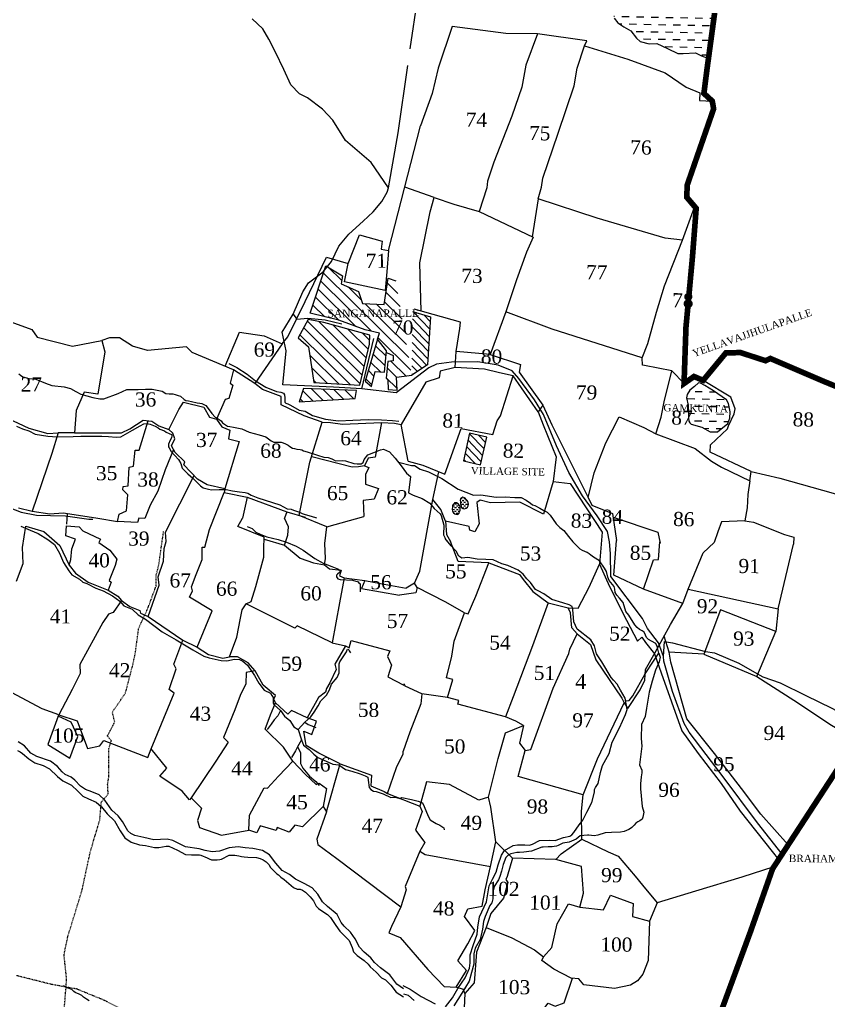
# Model space of a CAD drawing. Header units: millimetres. Extents: x 2008 to 2604, y -712 to -290.
# Drawn here: x 2319.3 to 2462.2, y -615.9 to -442.5 of the extents above; entities that cross this region are included whole.
import ezdxf

# ---------------------------------------------------------------- set-up
doc = ezdxf.new("R2010")
doc.units = ezdxf.units.MM
doc.header["$MEASUREMENT"] = 0
doc.linetypes.add('ACAD_ISO02W100', pattern=[15, 12, -3])
doc.linetypes.add('ACAD_ISO07W100', pattern=[3, 0, -3])
for name, color, linetype in [('CARTTRACK', 6, 'ACAD_ISO02W100'), ('FOOTPATH', 6, 'ACAD_ISO07W100'), ('NALA', 4, 'Continuous'), ('SURVEY_BND', 7, 'Continuous'), ('SURVEY_NO', 7, 'Continuous'), ('TEXT', 7, 'Continuous'), ('VILL_BOUNDARY', 7, 'Continuous'), ('VILLAGE_AREA', 30, 'Continuous'), ('WATER_BODY', 4, 'Continuous')]:
    doc.layers.add(name, color=color, linetype=linetype)
doc.styles.get("Standard").update_dxf_attribs({"font": 'TIMES.TTF'})
pattern_1 = [(135.29293, (2018.0825, -589.1428), (-0.9400203, -0.9496818), [])]
pattern_2 = [(358.85504, (2170.8732, -554.713), (1.320767, 1.2690075), [1.295146, -1.295146])]
pattern_3 = [(133.85504, (2170.8732, -554.713), (-0.7004424, -0.672993), [])]

msp = doc.modelspace()

# ---------------------------------------------------------------- hatches: boundary and pattern name
at = {"layer": 'VILLAGE_AREA'}
h = msp.add_hatch(dxfattribs=at)
h.set_pattern_fill('ANSI31', color=256, scale=10.689909, angle=90.2929, style=0)
h.set_pattern_definition(pattern_1)
h.paths.add_polyline_path([(2385.76, -488.67), (2384.43, -488.21), (2383.71, -492.85), (2379.88, -492.71), (2379.18, -490.59), (2376.12, -489.19), (2376.34, -487.81), (2373.66, -486.16), (2373.16, -486.77), (2370.63, -494.4), (2375.66, -495.66), (2380.34, -497.33), (2382.89, -497.95), (2382.54, -499), (2384.12, -501.03), (2384.09, -501.33), (2385.32, -501.9), (2385.32, -502.84), (2384.35, -502.94), (2384.05, -505.92), (2384.34, -506.2), (2384.41, -507.89), (2385.98, -508.01), (2385.87, -505.72), (2388.57, -505.39)])
h.paths.add_polyline_path([(2384.12, -501.03), (2382.54, -499), (2380.35, -506.44), (2381.45, -507.34), (2382.1, -504.7), (2383.76, -504.85)], flags=17)
h.paths.add_polyline_path([(2378.82, -508.08), (2369.47, -507.72), (2368.67, -510.1), (2378.58, -509.49)])
h.paths.add_polyline_path([(2373.36, -495.5), (2389.83, -495.42), (2389.82, -493.37), (2373.35, -493.45)], flags=9)
h.paths.add_polyline_path([(2384.78, -498.57), (2387.44, -498.56), (2387.43, -496.52), (2384.77, -496.53)], flags=24)
h = msp.add_hatch(dxfattribs=at)
h.set_pattern_fill('ANSI31', color=256, scale=7.770875, angle=88.855, style=0)
h.set_pattern_definition(pattern_3)
h.paths.add_polyline_path([(2391.91, -495.06), (2388.71, -494.12), (2388.57, -505.39), (2391.34, -503.56)])
h = msp.add_hatch(dxfattribs=at)
h.set_pattern_fill('ANSI31', color=256, scale=10.689909, angle=90.2929, style=0)
h.set_pattern_definition(pattern_1)
h.paths.add_polyline_path([(2371.25, -506.67), (2379.38, -507.13), (2381.1, -499.88), (2381.18, -498.31), (2375.4, -496.71), (2373.01, -496.03), (2370.28, -495.54), (2368.51, -498.78), (2370.34, -500.34)])
h = msp.add_hatch(dxfattribs=at)
h.set_pattern_fill('ANSI31', color=256, scale=7.770875, angle=88.855, style=0)
h.set_pattern_definition(pattern_3)
h.paths.add_polyline_path([(2401.84, -516.3), (2398.79, -515.62), (2397.75, -520.52), (2400.75, -521.2)])
at = {"layer": 'WATER_BODY'}
h = msp.add_hatch(dxfattribs=at)
h.set_pattern_fill('DASH', color=256, scale=10.361166, angle=-1.145, style=0)
h.set_pattern_definition(pattern_2)
h.paths.add_polyline_path([(2428.58, -431.84), (2427.95, -432.54), (2427.05, -432.6), (2426.35, -432.61), (2426, -432.53), (2425.55, -432.34), (2425.22, -432.26), (2425, -432.26), (2424.72, -432.28), (2424.31, -432.47), (2424.03, -432.64), (2423.73, -432.93), (2423.52, -433.26), (2423.41, -433.6), (2423.38, -433.9), (2423.38, -434.18), (2423.44, -434.51), (2424.13, -435.48), (2424.51, -436.46), (2424.55, -437.01), (2424.41, -437.51), (2423.99, -438.51), (2423.87, -439.66), (2424.14, -441.39), (2424.37, -442.2), (2425.01, -443.04), (2426.05, -443.74), (2427.29, -444.49), (2428.34, -445.74), (2428.99, -446.33), (2430.53, -446.74), (2431.92, -446.72), (2433.78, -447.58), (2435.65, -448.47), (2436.58, -448.49), (2438.76, -448.38), (2439.81, -448.86), (2441.03, -449.34), (2443.35, -432.28), (2444.38, -424.22), (2442.54, -424.42), (2440.5, -424.98), (2439.01, -425.03), (2436.79, -425.79), (2434.72, -426.35), (2432.85, -426.63), (2432.02, -426.97), (2430.99, -428.13), (2429.84, -429.23), (2429.11, -430.45)])
h.paths.add_polyline_path([(2405.16, -438.11), (2441.88, -438.84), (2441.92, -436.86), (2405.2, -436.12)], flags=9)
h = msp.add_hatch(dxfattribs=at)
h.set_pattern_fill('DASH', color=256, scale=10.361166, angle=-1.145, style=0)
h.set_pattern_definition(pattern_2)
h.paths.add_polyline_path([(2440.41, -507.21), (2439.62, -506.79), (2439.27, -506.69), (2438.58, -507.36), (2437.72, -508.04), (2437.28, -508.81), (2437.16, -509.37), (2437.46, -510.64), (2437.5, -512.09), (2437.51, -512.96), (2437.59, -513.48), (2437.75, -513.81), (2438, -514.03), (2439.84, -514.55), (2441.35, -515.38), (2441.89, -515.39), (2442.22, -515.4), (2442.64, -515.36), (2444.48, -513.9), (2444.8, -512.97), (2444.87, -511.87), (2444.55, -510.36), (2444.21, -509.72), (2441.94, -508.13)])
h.paths.add_polyline_path([(2432.73, -512.09), (2444.55, -512.33), (2444.59, -510.34), (2432.77, -510.1)], flags=9)
h = msp.add_hatch(dxfattribs=at)
h.set_pattern_fill('DASH', color=256, scale=2.590292, angle=-1.145, style=0)
h.set_pattern_definition([(358.85504, (2170.8732, -554.71297), (0.3301917, 0.3172519), [0.32378645, -0.32378645])])
h.paths.add_polyline_path([(2397.14, -529.25), (2397.15, -528.95), (2397.12, -528.64), (2397.01, -528.39), (2396.76, -528.12), (2396.52, -527.94), (2396.33, -527.92), (2396.14, -527.93), (2396.06, -528.04), (2395.9, -528.23), (2395.8, -528.42), (2395.76, -528.71), (2395.75, -529.07), (2395.8, -529.42), (2395.95, -529.71), (2396.17, -529.9), (2396.4, -529.96), (2396.59, -530.01), (2396.8, -529.93), (2396.98, -529.78), (2397.04, -529.54)])
h.paths.add_polyline_path([(2397.2, -528.14), (2397.4, -528.76), (2397.67, -528.94), (2397.93, -528.98), (2398.18, -528.91), (2398.45, -528.72), (2398.57, -528.5), (2398.6, -528.17), (2398.57, -527.87), (2398.42, -527.59), (2398.21, -527.36), (2398.01, -527.11), (2397.93, -527.03), (2397.63, -526.95), (2397.44, -527.04), (2397.2, -527.23), (2397.16, -527.47), (2397.17, -527.78)])

# ---------------------------------------------------------------- linework, layer by layer
at = {"layer": 'CARTTRACK'}
for points in [[(2385.85, -508.47), (2379.77, -507.77), (2374.73, -507.49), (2365.77, -507.07), (2366.36, -501.03), (2365.69, -497.76), (2367.6, -494.56), (2369.33, -490.6), (2370.34, -489.01), (2372.91, -487.07), (2374.4, -485.28), (2375.68, -482.52), (2377.47, -480.42), (2379.99, -478.12), (2381.76, -476.46), (2383.31, -474.64), (2384.23, -473.01), (2384.44, -472.25), (2386.15, -462.49), (2391.41, -426.64)], [(2384.44, -472.25), (2381.38, -467.77), (2376.86, -463.83), (2374.64, -460.27), (2372.81, -458.32), (2370.17, -456.34), (2368.75, -455.59), (2367.23, -454.03), (2365.97, -451.28), (2364.52, -448.25), (2363.33, -445.93), (2362.24, -444.09), (2360.38, -442.35)], [(2367.6, -494.56), (2368.24, -495.45), (2370.18, -495.27), (2373.3, -495.59), (2376.22, -496.29)], [(2379.77, -507.77), (2381.88, -498.88)], [(2423.53, -534.82), (2423.19, -532.99), (2421.37, -530.25), (2418.76, -526.72), (2416.36, -522.57), (2414.18, -517.88), (2411.89, -512.3), (2410.27, -509.73), (2407.49, -505.97), (2406.34, -504.61), (2403.87, -503.57), (2400.26, -503.03), (2395.63, -503.08), (2392.98, -503.42), (2391.6, -504.05), (2385.85, -508.47)], [(2454.05, -590.09), (2449.7, -584.52), (2443.63, -576.38), (2437.61, -568.49), (2436.72, -566.94), (2434.69, -561.28), (2433.12, -555.95), (2433.06, -555.09), (2432.22, -552.71), (2430.27, -550.14), (2429.38, -548.41), (2423.76, -540.99), (2423.73, -536.9), (2423.53, -534.82)], [(2433.06, -555.09), (2433.26, -552.46), (2434.7, -552.69), (2440.51, -554.25), (2442.13, -554.45), (2446.43, -556.29), (2449.17, -557.91), (2450.64, -558.72), (2453.69, -559.75), (2458.23, -561.99), (2462.85, -564.26), (2468.13, -567.13), (2468.89, -567.59)]]:
    msp.add_lwpolyline(points, dxfattribs=at)
at = {"layer": 'FOOTPATH', "ltscale": 0.01}
for points in [[(2327.14, -617.58), (2327.57, -612.23), (2327.1, -607.86), (2327.8, -604.57), (2330.31, -596.38), (2331.74, -589.7), (2333.42, -584.05), (2333.7, -580.85), (2334.91, -579.46), (2334.81, -577.7), (2335.05, -576.21), (2335, -574.64), (2335.05, -571.36), (2335.47, -570.02), (2334.77, -569.18), (2336.07, -566.72), (2335.65, -564.96), (2337.97, -561.57), (2339.28, -556.54), (2339.69, -554.68), (2340.3, -550.13), (2341.88, -546.7), (2343.37, -542.68), (2343.37, -540.87), (2343.83, -539.06), (2344.71, -533.03)], [(2338.6, -618.14), (2334.09, -615.87), (2329.32, -613.92), (2324.94, -613.13), (2318.7, -611.56)]]:
    msp.add_lwpolyline(points, dxfattribs=at)
at = {"layer": 'NALA'}
for points in [[(2356.23, -503.28), (2357.67, -503.99), (2359.5, -505.17), (2360.98, -506.39), (2362.81, -507.51), (2364.69, -508.25), (2365.41, -508.37), (2365.89, -508.53), (2366.11, -508.84), (2366.14, -509.4), (2366.15, -510.15), (2366.3, -510.34), (2366.65, -510.43), (2367.12, -510.68), (2368.66, -511.55), (2369.73, -511.7), (2371.02, -512.48), (2373.35, -513.16), (2375.64, -513.46), (2378.15, -513.32), (2380.86, -513.19), (2383.22, -513.24), (2385.16, -513.39), (2386.32, -513.48)], [(2319.12, -505.14), (2319.4, -505.39), (2319.8, -505.63), (2320.08, -505.72), (2320.89, -505.93), (2322.12, -506.07), (2323.82, -506.8), (2324.97, -507.2), (2327.13, -507.43), (2328.24, -507.71), (2329.17, -508.23), (2330.07, -508.72), (2332.18, -509.32), (2333.44, -509.53), (2334.12, -509.53), (2336.68, -508.62), (2338.19, -507.87), (2339.18, -507.9), (2340.2, -507.89), (2341.53, -507.85), (2342.71, -507.85), (2344.46, -508.21), (2345.11, -508.58), (2345.67, -508.64), (2346.35, -508.67), (2346.78, -508.79), (2347.31, -508.97), (2347.71, -509.09), (2348.33, -509.67), (2348.64, -509.86), (2349.1, -509.92), (2349.63, -510.01), (2350.62, -510.25), (2351.11, -510.31), (2351.48, -510.37), (2351.7, -510.49), (2352.2, -510.74), (2352.42, -511.04), (2353.22, -512.15), (2353.81, -512.77), (2354.19, -512.98), (2354.9, -513.44), (2355.15, -513.78), (2356.02, -514.36), (2356.39, -514.42), (2357.07, -514.57), (2358.55, -514.87), (2359.85, -515.42), (2361.62, -515.91), (2362.79, -516.26), (2363.72, -516.99), (2364.21, -517.21), (2365.05, -517.23), (2365.48, -517.23), (2365.85, -517.35), (2366.25, -517.51), (2366.72, -517.75), (2367.03, -517.96), (2367.49, -518.27), (2367.87, -518.36), (2368.27, -518.45), (2368.86, -518.48), (2369.16, -518.54), (2369.44, -518.72), (2370.09, -518.94), (2371.92, -519.51), (2373.03, -519.85), (2373.81, -519.94), (2374.43, -520.15), (2374.7, -520.27), (2375.11, -520.52), (2376.34, -520.48), (2376.87, -520.54), (2378.36, -520.99), (2378.94, -521.02), (2379.28, -521.02), (2379.62, -521.02), (2379.99, -520.8), (2380.14, -520.28), (2380.79, -519.44), (2381.87, -519.03), (2383.07, -518.56), (2383.6, -518.44), (2384.62, -518.92), (2385.66, -520.04), (2386.72, -521.39), (2387.65, -522.71), (2388.34, -523.26), (2388, -526.15)], [(2318.73, -514.4), (2319.74, -514.88), (2320.86, -515.18), (2322.03, -515.79), (2324.27, -516.14), (2325.87, -516.26), (2328.73, -516.2), (2330.09, -516.16), (2331.31, -516.15), (2333.81, -516.17), (2334.95, -516.22), (2336.31, -516.32), (2337.13, -516.26), (2339.19, -515.06), (2340.55, -514.32), (2341.23, -513.96), (2341.77, -513.93), (2342.31, -514.04), (2343.19, -514.38), (2343.73, -514.68), (2344.03, -514.92), (2344.85, -515.22), (2345.18, -515.43), (2345.67, -515.65), (2346.08, -515.87), (2346.14, -516.11), (2346.11, -516.44), (2345.89, -516.87), (2345.57, -517.58), (2345.6, -518.04), (2345.71, -518.21), (2346.04, -518.88), (2347.32, -520.27), (2347.75, -521.01), (2347.99, -521.82), (2349, -522.8), (2349.89, -523.56), (2351.26, -524.91), (2351.72, -525.27), (2352.17, -525.41), (2352.67, -525.52), (2353.2, -525.66), (2354.54, -525.56), (2354.9, -525.58), (2355.78, -525.6), (2356.88, -525.79), (2358.15, -525.97), (2359.13, -526.11), (2359.59, -526.25), (2360.21, -526.56), (2361.34, -527.06), (2362.65, -527.48), (2365.23, -528.31), (2366.53, -529), (2367.29, -529.04), (2367.7, -529.21), (2368.22, -529.44), (2368.73, -529.58), (2369.23, -529.84), (2369.73, -530.01), (2370.79, -530.29), (2371.72, -530.6)], [(2386.23, -520.77), (2388.55, -521.32), (2389.07, -521.33), (2390.07, -521.99), (2391.52, -522.45), (2393.91, -523.63), (2396.8, -525.52), (2399.47, -526.56), (2400.81, -526.53), (2403.52, -526.95), (2405.07, -526.9), (2406.8, -526.98), (2407.95, -527.01), (2408.83, -527.46), (2409.58, -527.99), (2409.91, -528.28), (2410.36, -528.4), (2411.24, -528.89), (2411.95, -529.27), (2412.54, -529.61), (2413.07, -530.14), (2414.09, -531.64), (2414.76, -532.32), (2415.49, -532.85), (2416.27, -533.91), (2417.05, -534.81)], [(2388, -526.15), (2388.85, -526.58), (2390.41, -527.2), (2391.79, -528), (2392.57, -528.97), (2393.59, -529.88), (2393.76, -530.21), (2394.23, -531.87), (2394.17, -533.62), (2394.71, -534.64)], [(2316.62, -528.47), (2319.53, -529.57), (2322.25, -530.12), (2324.72, -530.19), (2327.35, -530.24), (2329.41, -530.51), (2331.51, -530.81), (2332.2, -530.84)], [(2319.44, -532.08), (2321.13, -532.78), (2322.56, -533.35), (2324.23, -534.4), (2325.39, -535.31), (2326.33, -536.87), (2327.03, -538.52), (2327.98, -539.94), (2328.51, -540.67), (2329.83, -541.42), (2330.43, -541.96), (2331.13, -542.23), (2332.75, -543.05), (2334.04, -543.53), (2335.68, -544.36), (2336.95, -545.36), (2337.7, -546.17), (2339.16, -546.73), (2340.21, -547.73), (2341.5, -548.51), (2344.48, -550.73), (2346.93, -552.16), (2349.86, -553.93), (2351.83, -555.03), (2352.77, -555.38), (2354.9, -555.82), (2355.89, -555.89), (2357.26, -555.59), (2358.1, -555.65), (2358.72, -555.94), (2359.55, -556.67), (2360.79, -558.45), (2361.55, -559.85), (2362.49, -561.08), (2363.59, -561.62), (2363.86, -562), (2364.05, -562.35), (2364.05, -562.91), (2364.08, -563.37), (2364.27, -563.67), (2365.37, -564.69), (2366.07, -565.69), (2367.04, -566.41), (2367.75, -567.56), (2368.48, -568.04), (2369.1, -569.84), (2369.42, -570.81), (2370.44, -571.59), (2371.25, -572.37), (2371.98, -572.97), (2373.46, -573.64), (2374.6, -574.17), (2375.68, -574.25), (2376.84, -575.08), (2377.97, -575.41), (2379.45, -575.86), (2380.37, -576.21), (2380.8, -576.48), (2380.88, -576.97), (2381.07, -578.29), (2381.36, -578.66), (2381.82, -578.91), (2382.28, -579.01), (2383.55, -579.42), (2384.87, -580.06), (2385.35, -579.98), (2385.86, -580.04), (2386.45, -580.22), (2386.83, -580.05)], [(2359.5, -532.14), (2360.39, -532.48), (2361.03, -533.13), (2361.77, -533.46), (2362.93, -533.98), (2364.95, -534.43), (2366.41, -534.87), (2368.13, -535.63), (2369.37, -536.29), (2371.44, -537.8), (2372.92, -538.63), (2374.45, -539.18), (2375.64, -539.66), (2375.9, -539.88), (2375.88, -540.2), (2375.44, -540.53), (2375.29, -540.75), (2375.26, -541.01), (2375.53, -541.38), (2375.94, -541.52), (2378.11, -541.62), (2379.11, -541.93), (2379.24, -542.08), (2379.44, -542.24), (2379.46, -542.54), (2379.46, -542.89), (2379.48, -543.66)], [(2426.66, -564.47), (2426.3, -562.46), (2425.51, -561.1), (2424.91, -560.04), (2424.24, -559.32), (2423.86, -558.82), (2422.17, -556.05), (2421.27, -554.65), (2420.87, -553.24), (2420.23, -552.2), (2417.84, -550.26), (2417.52, -549.61), (2417.23, -548.99), (2417.07, -546.79), (2416.93, -546.29), (2416.43, -545.99), (2415.28, -545.6), (2413.35, -545.05), (2411.91, -544.01), (2410.94, -543.53), (2410.45, -543.26), (2409.6, -542.04), (2408.93, -541.39), (2408.26, -540.53), (2407.39, -539.87), (2405.57, -539.03), (2404.52, -538.74), (2402.97, -538.05), (2401.67, -537.95), (2400.14, -537.88), (2398.5, -537.59), (2397.41, -537.7), (2396.91, -537.37), (2396.44, -536.49), (2395.57, -535.56), (2394.46, -534.23)], [(2426.38, -562.93), (2427.02, -562.88), (2427.65, -562.07), (2429.83, -558.21), (2431.31, -555.92), (2432.29, -554.51), (2431.97, -553.35), (2431.73, -552.82), (2430.97, -552.4), (2430.44, -552.11), (2430.06, -551.77), (2429.9, -551.36), (2429.66, -550.83), (2429.3, -550.56), (2428.87, -550.34), (2428.42, -550), (2428.04, -549.52), (2426.95, -547.83), (2426.45, -547.18), (2425.96, -545.57), (2425.32, -544.78), (2424.82, -544.29), (2424.56, -543.78), (2424.47, -543.21), (2424.35, -542.75), (2424.07, -542.36), (2423.76, -542.05), (2423.47, -541.66), (2423.22, -541.11), (2422.99, -540.07), (2422.63, -539.52), (2421.8, -538.2), (2420.7, -537.57), (2420.23, -537.2), (2419.92, -536.98), (2419.61, -536.74), (2419.15, -536.54), (2418.74, -536.35), (2418.36, -536.13), (2417.05, -534.81)], [(2368.48, -568.04), (2369.67, -566.74), (2370.75, -565.78), (2371.31, -564.99), (2372.01, -563.84), (2372.48, -562.97), (2373.5, -561.96), (2374.05, -561.04), (2374.37, -560.01), (2375.4, -558.84), (2375.72, -557.98), (2375.76, -556.99), (2375.76, -556.44), (2375.86, -556.04), (2377.03, -554.3), (2377.15, -553.92), (2377.24, -553.82), (2377.41, -553.9), (2377.54, -554.11), (2377.73, -554.47)], [(2432.29, -554.51), (2432.48, -555.23), (2432.35, -556.09), (2431.68, -557.55), (2431.07, -559.49), (2430.54, -561.45), (2430.1, -564.27), (2429.87, -565.71), (2429.21, -567.14), (2429.14, -569.64), (2429.25, -570.96), (2429.09, -572.42), (2428.86, -574.28), (2429.25, -575.24), (2429.25, -575.68), (2429.15, -576.39), (2429.01, -577.66), (2429.03, -578.55), (2429.31, -581.67), (2429.59, -582.66), (2429.46, -583.56), (2429.31, -583.9), (2428.9, -584.18), (2428.56, -584.35), (2428.2, -584.58), (2427.91, -584.92), (2427.47, -585.39), (2427.23, -585.56), (2426.97, -585.7), (2426.12, -586.07), (2425.47, -586.19), (2423.91, -586.25), (2422.78, -586.28), (2421.46, -586.7), (2420.81, -586.81), (2419.9, -586.73), (2419.63, -586.73), (2418.36, -586.86), (2417.66, -587.41), (2416.39, -587.98), (2415.28, -588.13), (2414.8, -588.39), (2414.44, -588.56), (2414.17, -588.65), (2413.76, -588.72), (2413.4, -588.81), (2413.07, -588.81), (2412.68, -588.81), (2411.82, -588.82), (2411.55, -588.84), (2409.74, -589.57), (2408.4, -589.72), (2407.65, -589.76), (2407.15, -589.76), (2406.07, -589.99), (2405.54, -590.32), (2405.22, -590.68), (2404.73, -591.89), (2404.45, -593.07), (2404.18, -594), (2403.89, -594.6), (2403.17, -595.79), (2402.94, -596.79), (2402.9, -597.97), (2402.73, -598.66), (2402.41, -599.16), (2401.53, -601.1), (2401.28, -601.96), (2401.08, -603.32), (2400.7, -605.17), (2399.77, -606.73), (2399.54, -607.71), (2399.57, -609.54), (2399.15, -611), (2398.73, -612.53), (2397.43, -614.69), (2396.02, -616.93)], [(2365.37, -564.69), (2364.88, -565.6), (2364.28, -566.32), (2363.7, -567.07), (2362.99, -568.02)], [(2394.56, -617.08), (2395.76, -615.5), (2396.72, -613.84), (2398.03, -611.96), (2398.78, -610.24), (2398.88, -609.29), (2398.92, -607.88), (2399.42, -606.22), (2400.15, -604.2), (2400.28, -602.99), (2400.56, -601.14), (2401.82, -598.53), (2402.29, -595.66), (2402.83, -594.52), (2403.49, -593.29), (2403.86, -591.94), (2404.47, -590.27), (2404.98, -589.42), (2406.49, -588.52), (2407.25, -588.41), (2408.58, -588.42), (2409.37, -588.46), (2409.94, -588.32), (2411.16, -587.67), (2413.02, -587.63), (2413.93, -587.64), (2415.41, -587.15), (2416.5, -586.87), (2416.86, -586.67), (2417.21, -586.26), (2418.17, -584.88), (2418.83, -584.06), (2419.55, -582.63), (2420.39, -580.93), (2420.89, -579.12), (2420.86, -578.65), (2421.04, -578.3), (2421.52, -577.6), (2421.95, -575.63), (2422.32, -574.37), (2423.46, -572.29), (2424.01, -570.26), (2425.33, -567.75), (2426.36, -565.38), (2426.66, -564.47)], [(2369.67, -566.74), (2370.28, -567.15), (2370.9, -567.37), (2371.34, -567.56), (2371.61, -567.68)], [(2387.13, -613.92), (2385.92, -613.05), (2384.73, -611.41), (2383.08, -610.17), (2381.99, -609.21), (2381.37, -608.39), (2380.14, -607.41), (2379.37, -606.5), (2378.59, -605.04), (2377.77, -603.9), (2376.61, -602.83), (2376.09, -602.17), (2375.42, -600.72), (2373.71, -599.33), (2372.82, -598.53), (2371.97, -597.14), (2370.97, -596.05), (2369.53, -595.28), (2368.05, -594.5), (2366.98, -593.66), (2365.69, -592.99), (2364.53, -591.64), (2363.41, -590.21), (2362.18, -589.45), (2360.47, -589.09), (2359.15, -588.93), (2357.87, -588.77), (2356.32, -588.93), (2354.61, -589.55), (2353.29, -589.66), (2352.08, -589.45), (2350.99, -589.16), (2348.55, -588.76), (2346.34, -587.65), (2345.34, -587.44), (2343.01, -587.53), (2341.21, -587.12), (2339.64, -586.76), (2338.89, -586.44), (2338.41, -585.96), (2337.45, -584.3), (2336.7, -583.3), (2335.57, -582.28), (2334.31, -580.55), (2333.31, -579.61), (2332.03, -579.07), (2330.92, -578.63), (2330, -578.04), (2329.02, -576.97), (2328.36, -576.47), (2327.31, -575.97), (2326.79, -575.51), (2325.95, -574.6), (2324.72, -573.65), (2322.31, -572.81), (2321.26, -572.21), (2320.14, -570.92), (2319.02, -570.19)], [(2369.1, -569.84), (2368.37, -571.09), (2368.04, -571.81), (2367.32, -572.97)], [(2318.9, -571.74), (2319.36, -571.97), (2319.79, -572.26), (2320.91, -573.2), (2321.93, -573.93), (2323.39, -574.41), (2324.55, -574.98), (2325.94, -576.35), (2326.92, -577.12), (2328.4, -577.9), (2329.57, -578.94), (2330.45, -579.83), (2331.41, -580.31), (2332.78, -580.86), (2333.73, -581.7), (2334.73, -582.95), (2336.05, -584.18), (2337.01, -585.93), (2337.83, -587.19), (2338.95, -587.94), (2340.43, -588.42), (2341.5, -588.53), (2343.12, -588.92), (2343.87, -588.92), (2345.17, -588.64), (2345.63, -588.64), (2347.18, -589.39), (2348.57, -590.13), (2349.64, -590.18), (2350.37, -590.18), (2351.07, -590.18), (2351.3, -590.27), (2352.42, -590.73), (2352.76, -590.89), (2353.17, -591.07), (2353.56, -591.09), (2353.92, -591.09), (2354.17, -591.09), (2354.65, -591.05), (2354.95, -590.98), (2356.32, -590.27), (2356.8, -590.23), (2357.32, -590.23), (2358.03, -590.36), (2358.48, -590.48), (2358.96, -590.57), (2359.58, -590.61), (2361.15, -590.64), (2361.79, -590.84), (2362.31, -591.09), (2362.84, -591.46), (2363.32, -591.91), (2363.63, -592.41), (2364.75, -593.57), (2365.03, -593.73), (2365.46, -594.12), (2366.01, -594.55), (2367.67, -596), (2368.35, -596.28), (2368.85, -596.28), (2369.28, -596.46), (2369.81, -596.82), (2370.63, -597.64), (2371.18, -598.35), (2371.68, -599.26), (2372.07, -599.69), (2372.48, -599.97), (2373.66, -600.72), (2374.19, -601.27), (2375.17, -602.68), (2375.85, -603.7), (2377.5, -605.32), (2378.03, -606.61), (2378.28, -607.37), (2378.91, -608), (2380.17, -608.89), (2380.87, -609.53), (2381.24, -609.98), (2382.27, -610.96), (2383.25, -611.92), (2383.91, -612.33), (2384.86, -613.26), (2385.83, -614.49), (2387.11, -615.33)], [(2368.37, -571.09), (2368.9, -572.08), (2368.93, -574.05), (2369.32, -574.88), (2370.49, -576.28), (2371.6, -577.2), (2372.23, -577.91)], [(2386.83, -580.05), (2388.51, -580.42), (2389.7, -580.7), (2390.48, -581.01), (2390.8, -581.64), (2391.5, -583.36), (2391.83, -584.02), (2392.3, -584.32), (2392.9, -584.63), (2393.53, -584.96), (2394.27, -585.42), (2394.3, -585.75)], [(2331.57, -615.99), (2331.09, -615.71), (2330.54, -615.35), (2330.23, -615.07), (2329.77, -614.86), (2329.07, -614.52), (2328.86, -614.34), (2328.49, -614.04), (2327.85, -613.79), (2327.66, -613.7), (2326.99, -613.34)], [(2387.03, -613.33), (2388.29, -613.96), (2390.25, -615.24), (2392.71, -616.53)], [(2388.98, -615.94), (2387.98, -615.05), (2387.19, -614.86)]]:
    msp.add_lwpolyline(points, dxfattribs=at)
at = {"layer": 'SURVEY_BND'}
for points in [[(2419.14, -447.09), (2419.53, -446.25), (2410.84, -444.98), (2405.23, -444.96), (2395.73, -443.67), (2393.24, -451.05), (2392.21, -455.53), (2390.12, -461.25)], [(2410.84, -444.98), (2408.73, -450.54), (2408.02, -454.42), (2406.28, -459.55), (2403.08, -467.7), (2401.98, -471.05), (2401.85, -472.25), (2400.51, -476.42)], [(2410.92, -474.2), (2411.53, -472.11), (2411.73, -470.54), (2414.46, -462.58), (2417.29, -454.2), (2417.83, -451.09), (2419.14, -447.09), (2426.8, -449.49), (2433.36, -451.9), (2437.09, -454.44), (2439.54, -455.45), (2439.44, -456.78), (2441.71, -456.89)], [(2384.49, -483.29), (2390.12, -461.25)], [(2392.53, -473.95), (2387.35, -472.09)], [(2390.22, -494.06), (2389.99, -485.5), (2391.86, -476.48), (2392.53, -473.95), (2396.04, -475.14), (2400.51, -476.42), (2410.03, -480.98), (2408.85, -483.61), (2407.1, -488.51), (2405.2, -494.17), (2402.46, -501.73), (2396.43, -501.2)], [(2429.34, -502.28), (2430.33, -499.75), (2431.85, -494.24), (2433.25, -489.58), (2436.45, -481.51), (2433.4, -481.15), (2421.38, -477.57), (2410.92, -474.2), (2409.85, -480.9)], [(2436.45, -481.51), (2438.58, -475.67)], [(2365.68, -499.8), (2366.66, -498.61), (2369.72, -492.31), (2373.51, -484.48), (2377.33, -485.6), (2379.37, -480.54), (2383.35, -481.65), (2383.15, -483.1), (2384.49, -483.29), (2384.2, -487.11), (2383.86, -490.36), (2376.68, -488.85), (2377.33, -485.6)], [(2396.23, -504), (2396.43, -501.2), (2397.1, -497.1), (2397.17, -496.01), (2389, -493.71)], [(2411.75, -510.65), (2413.34, -514.12), (2419.74, -527), (2420.83, -522.62), (2422.9, -517.33), (2425.24, -512.76), (2429.61, -514.62), (2431.73, -515.74), (2432.7, -512.79), (2433.22, -510.09), (2434.58, -504.62), (2429.72, -503.68), (2429.37, -503.62), (2429.34, -502.28), (2413.41, -497.25), (2405.2, -494.17)], [(2315.72, -495.54), (2317.06, -495.71), (2321.43, -497.3), (2322.38, -498.62), (2328.59, -500.21), (2333.8, -499.22), (2334.32, -501.22), (2333.09, -508.72), (2330.65, -508.37), (2329.25, -511.6), (2328.93, -515.59), (2326.08, -515.59)], [(2355.57, -503.77), (2358.14, -497.73), (2362.48, -498.43), (2365.68, -499.8), (2360.81, -506.86)], [(2357.05, -504.39), (2349.75, -501.33), (2348.77, -500.35), (2341.86, -501.01), (2339.23, -500.25), (2336.9, -498.77), (2335.15, -498.78), (2333.8, -499.22)], [(2402.46, -501.73), (2407.83, -503.5), (2407.56, -504.86), (2411.75, -510.65), (2410.95, -511.85), (2406.53, -505.49)], [(2368.68, -530.17), (2370.59, -520.77), (2372.75, -513.67), (2369.54, -512.55), (2365.47, -510.63), (2365.47, -509.16), (2362.2, -507.87), (2360.81, -506.86), (2357.05, -504.39), (2356.47, -506.77), (2356.95, -507.13), (2356.23, -509.49), (2355.58, -509.66), (2354.08, -513.16)], [(2387.97, -520.57), (2390.54, -521.29), (2394.44, -522.89), (2397.34, -514.79), (2402.9, -515.86), (2403.66, -513.41), (2404.25, -512.58), (2406.53, -505.49), (2404.11, -504.93), (2401.44, -504.28), (2396.23, -504), (2393.61, -504.66), (2393.41, -505.86), (2391.06, -506.58), (2386.71, -514.11)], [(2436.72, -506.83), (2434.58, -504.62)], [(2302.47, -505.43), (2305.75, -507.39), (2306.57, -509.79), (2310.69, -511.74), (2314.54, -512.03), (2317.09, -512.96), (2320.87, -514.74), (2324.27, -515.65), (2326.08, -515.59), (2324.96, -519.23), (2321.49, -529.43)], [(2431.73, -515.74), (2438.71, -518.32), (2441.57, -520.55), (2443.33, -521.64), (2448.37, -524.04), (2448.56, -522.37), (2441.32, -519), (2441.42, -517.67), (2444.42, -514.85), (2444.56, -514.3), (2445.59, -512.19), (2445.77, -511.3), (2444.97, -509.24), (2440.1, -506.28)], [(2328.93, -515.59), (2337.29, -515.54), (2338.76, -514.83), (2341.08, -513.34), (2342.64, -513.5), (2343.85, -514.32), (2345.64, -514.96), (2347.43, -511.42), (2348.2, -510.16), (2351.8, -511.02), (2352.8, -512.79), (2354.08, -513.16), (2354.99, -514.51), (2356.44, -515.07), (2356.19, -516.63), (2358.04, -517.1), (2355.53, -525.45), (2352.41, -524.76), (2350.71, -523.78), (2348.31, -521.21), (2348.48, -520.67), (2346.74, -519.04), (2346.08, -517.86), (2346.7, -516.64), (2346.36, -515.62), (2345.64, -514.96)], [(2410.95, -511.85), (2411.81, -514.15), (2414.13, -519.83), (2413.57, -524.14), (2411.85, -529.94), (2407.71, -527.81), (2402.52, -527.97), (2400.66, -527.46), (2400.1, -527.9), (2400.47, -531.64), (2399.76, -533.05), (2398.82, -532.8), (2398.74, -532.11), (2394.55, -531.17), (2393.73, -529.11), (2392.28, -527.33), (2393.36, -522.44)], [(2448.56, -522.37), (2453.63, -523.58), (2463.11, -526.23), (2466.23, -527.19), (2467.22, -524.62), (2470.61, -516.78), (2472.93, -512.31)], [(2336.56, -531.25), (2336.85, -529.93), (2338.12, -529.34), (2338.38, -526.54), (2337.49, -525.66), (2337.54, -525.08), (2338.45, -524.91), (2338.63, -521.64), (2339.37, -521.47), (2339.66, -518.62), (2340.37, -518.62), (2342, -513.44)], [(2372.75, -513.67), (2374.2, -513.75), (2376.33, -514.01), (2383.23, -513.76), (2382.1, -519.87), (2380.86, -520.07), (2380.25, -521.38), (2379.19, -521.59), (2378.03, -521.64), (2370.89, -519.79)], [(2383.23, -513.76), (2385.5, -513.88), (2386.71, -514.11)], [(2346.45, -518.52), (2345.01, -522.09), (2343.69, -525.88), (2342.35, -528.33), (2341.37, -530.73), (2340.33, -530.65), (2340.08, -531.42)], [(2380.25, -521.38), (2380.99, -521.68), (2380.38, -522.93), (2380.39, -524.64), (2382.72, -525.41), (2381.91, -527.27), (2380.01, -527.55), (2380.1, -530.37)], [(2337.27, -545.2), (2338.74, -546.28), (2340.5, -547), (2340.61, -547.44), (2341.95, -548.04), (2343.93, -542.49), (2343.76, -541.05), (2344.69, -538.27), (2344.79, -535.99), (2345.19, -534.76), (2345.06, -533.12), (2350.1, -523.13)], [(2355.53, -525.45), (2355.42, -526.13), (2359.51, -526.93), (2366.5, -529.54), (2369.76, -530.49)], [(2413.57, -524.14), (2416.58, -524.51), (2422.25, -533.1), (2421.75, -538.81)], [(2448.37, -524.04), (2448, -526.46), (2447.88, -528.85), (2447.44, -531.14), (2443.33, -531.33), (2442.67, -533.08), (2442.03, -534.93)], [(2341.95, -548.04), (2348.08, -552.22), (2350.65, -553.49), (2353.31, -547.02), (2349.26, -544.64), (2349.83, -543.49), (2349.66, -542.78), (2350.49, -540.61), (2351.55, -537.96), (2351.51, -535.76), (2351.97, -535.78), (2352.85, -532.65), (2355.42, -526.13)], [(2359.51, -526.93), (2358.68, -530.63)], [(2419.74, -527), (2420.44, -528.35), (2424.07, -529.82), (2424.79, -534.63)], [(2319.07, -528.83), (2321.49, -529.43), (2324.57, -529.86), (2326.98, -529.72), (2329.66, -530.13), (2333.09, -530.65), (2336.56, -531.25)], [(2327.66, -529.83), (2327.55, -531.69)], [(2366.5, -529.54), (2366.08, -530.68)], [(2424.17, -530.46), (2432.11, -533.11), (2432.49, -535.07)], [(2318.73, -541.81), (2319.87, -538.66), (2319.75, -535.85), (2320.36, -532.09), (2323.54, -533.01), (2326.35, -535.48), (2328.01, -538.95), (2329.16, -540.37), (2331.37, -541.97), (2334.89, -543.38), (2336.64, -544.42), (2337.27, -545.2), (2335.81, -547.31), (2334.94, -547.62), (2333.97, -549.13), (2329.91, -556.52), (2329.93, -558.1), (2328.55, -560.98), (2326.19, -565.44), (2323.26, -564.4), (2317.84, -561.46)], [(2328.01, -538.95), (2328.33, -537.99), (2328.49, -536.08), (2329.14, -534.39), (2327.42, -533.77), (2327.55, -532.02), (2329.79, -532.21), (2330.41, -532.89), (2333.56, -534.35), (2333.23, -534.97), (2335.18, -536.33), (2336.42, -537.89), (2336.13, -539), (2335.09, -541.66), (2335.44, -541.98), (2334.89, -543.38)], [(2350.65, -553.49), (2352.62, -554.79), (2355.2, -555.43), (2356.36, -555.2), (2357.64, -551.71), (2358.28, -548.36), (2358.6, -546.85), (2359.33, -545.78), (2360.19, -545.38), (2361, -542.74), (2362.4, -537.54), (2362.4, -536.04), (2362.51, -534.03), (2357.83, -532.11)], [(2362.49, -534.34), (2366.09, -535.44), (2366.65, -533.65), (2366.76, -532.16)], [(2366.09, -535.44), (2368.86, -537.73), (2371.23, -538.57), (2373.18, -538.92), (2373.36, -537.8), (2373.21, -535.11), (2373.58, -532.19)], [(2394.55, -531.17), (2394.73, -533.54), (2395.45, -534.77)], [(2447.44, -531.14), (2448.97, -531.37), (2454.49, -533.55), (2456.11, -534.01), (2456.05, -535.28)], [(2402.2, -538.54), (2396.76, -538.3), (2395.45, -534.77), (2395.45, -534.77)], [(2436.5, -545.73), (2429.56, -543.19), (2424.33, -540.76), (2424.79, -534.63)], [(2429.56, -543.19), (2431.31, -538.03), (2432.18, -537.96), (2432.45, -534.85)], [(2437.44, -543.2), (2440.08, -536.79), (2442.03, -534.93)], [(2453.37, -546.67), (2456.05, -535.28)], [(2373.18, -538.92), (2374.02, -539.62), (2376.11, -539.86), (2375.82, -540.86), (2376.66, -541.18), (2380.26, -541.65), (2383.03, -542.22), (2387.61, -543.03)], [(2408.34, -567.32), (2407, -566.56), (2405.15, -565.76), (2396.71, -563.56), (2396.92, -562.88), (2394.88, -562.39), (2395.84, -559.19), (2394.71, -558.91), (2395.67, -555.08), (2396.06, -552.43), (2397.88, -547.38), (2398.54, -547.6), (2399.89, -544.47), (2402.2, -538.54), (2407.63, -540.6), (2408.28, -541.51), (2410, -543.62), (2412.71, -545.62), (2416.24, -546.53)], [(2417.8, -551.09), (2416.89, -550.07), (2416.63, -547.41), (2416.24, -546.53), (2418.01, -546.57), (2419.93, -542.83), (2421.75, -538.81), (2423.54, -542.71), (2426.53, -548.7), (2428.47, -552.38), (2429.28, -551.71), (2429.9, -552.66), (2431.52, -554.63), (2432.67, -557.99), (2436.32, -568.25), (2439.19, -572.27), (2443.26, -577.58), (2446.66, -582.46), (2452.28, -589.61), (2453.44, -591.04)], [(2376.66, -541.18), (2375.78, -545.63), (2374.52, -552.7), (2368.3, -549.69), (2367.92, -550.13), (2359.33, -545.78)], [(2397.88, -547.38), (2394.48, -545.46), (2389.53, -542.92), (2389.05, -542.15), (2389.98, -540.04)], [(2380.26, -541.65), (2379.7, -543.09), (2386.41, -544.28)], [(2389.53, -542.92), (2389.32, -543.84), (2386.41, -544.28)], [(2389.05, -542.15), (2387.61, -543.03)], [(2418.64, -587.41), (2418.57, -582.46), (2418.86, -579.58), (2421.39, -573.24), (2426.12, -563.3), (2426.79, -564.29), (2428.98, -561.01), (2429.77, -559.29), (2429.9, -557.4), (2431.64, -554.42), (2434.34, -549.48), (2436.5, -545.73), (2437.44, -543.2), (2453.37, -546.67), (2452.96, -550.67), (2443.17, -546.88), (2440.22, -554.73), (2434.09, -554.36), (2433.22, -551.53)], [(2412.71, -545.62), (2409.92, -553.22), (2406.53, -562.26), (2405.15, -565.76)], [(2418.86, -579.58), (2407.42, -576.32), (2408.61, -571.74), (2409.61, -571.56), (2413.59, -560.71), (2416.37, -554.61), (2416.55, -553.82), (2417.8, -551.09), (2420.18, -552.97), (2421.12, -555.71), (2425.74, -562.46), (2426.12, -563.3)], [(2440.22, -554.73), (2449.57, -558.64), (2452.96, -550.67)], [(2360.91, -557.63), (2359.33, -557.92), (2359.27, -559.96), (2358.23, -562.02), (2357.32, -564.56), (2355.28, -569.45), (2356.14, -570.25), (2353.97, -573.62), (2349.6, -580.14), (2349.28, -580.49), (2347.99, -578.93), (2344.06, -576.29), (2345.26, -574.89), (2342.48, -571.47), (2346.59, -561.63), (2345.71, -560.96), (2346.94, -557.3), (2346.51, -556.5), (2348.08, -552.22)], [(2374.52, -552.7), (2376.88, -553.21), (2375, -556.5), (2375.19, -557.41), (2374.09, -559.77), (2373.53, -560.76), (2373.32, -561.42), (2372.11, -562.39), (2370.07, -565.96), (2367.34, -564.65), (2366.67, -565.32), (2364.48, -563.31), (2364.18, -562.67), (2364.5, -562.03), (2362.31, -560.18), (2360.91, -557.63), (2359.67, -556.21), (2357.8, -555.19), (2356.36, -555.2)], [(2376.88, -553.21), (2377.5, -553.56), (2377.87, -552.29), (2384.72, -554.11), (2384.29, -555.13), (2384.98, -556.63), (2384.38, -558.73), (2387.17, -560.16)], [(2455.15, -588.41), (2450.32, -583), (2446.9, -578.47), (2442.08, -572.3), (2437.23, -566.16), (2434.38, -556.13), (2434.09, -554.36)], [(2394.88, -562.39), (2390.38, -561.71), (2387.44, -560.38), (2387.24, -559.98)], [(2449.57, -558.64), (2456.12, -562.87), (2462.78, -567.26), (2467.32, -569.9)], [(2390.38, -561.71), (2390.21, -563.5), (2388.25, -568.52), (2387.09, -571.88)], [(2349.6, -580.14), (2351.4, -581.93), (2350.69, -584.12), (2351.08, -585.36), (2354.93, -586.73), (2359.77, -585.85), (2359.88, -583.17), (2362.49, -578.37), (2363.09, -578.4), (2365.04, -576.28), (2367.58, -573.65), (2365.92, -571.18), (2362.67, -567.99), (2363.59, -565.45), (2364.48, -563.31)], [(2326.07, -565.66), (2326.19, -565.44)], [(2326.19, -565.44), (2329.42, -566.51), (2331.23, -571.4), (2333.42, -570.89), (2334.16, -569.95), (2341.92, -572.99), (2342.48, -571.47)], [(2326.07, -565.66), (2324.24, -570.69), (2328.12, -573.08), (2329.54, -569.27), (2328.35, -566.75), (2326.07, -565.66)], [(2373.5, -582.58), (2375.91, -574.12), (2372.16, -572.24), (2369.93, -570.84), (2369.48, -568.31), (2370.9, -568.94), (2371.74, -566.56), (2370.07, -565.96)], [(2402.15, -580.02), (2403.85, -573.13), (2405.15, -568.62), (2408.34, -567.32), (2407.62, -570.46), (2408.61, -571.74)], [(2384.3, -579.37), (2385.89, -574.77), (2387.04, -572.34), (2387.09, -571.88)], [(2367.58, -573.65), (2369.74, -575.9), (2371.66, -577.77), (2372.2, -577.51), (2373.5, -578.48), (2372.91, -581.62), (2369.26, -585.22), (2367.88, -584.93), (2366.92, -586.17), (2364.81, -585.34), (2364.61, -585.91), (2361.76, -585.08), (2361.19, -586.31), (2359.77, -585.85)], [(2375.91, -574.12), (2381.49, -576.13), (2381.34, -578), (2383.72, -579.01), (2384.3, -579.37), (2389.98, -581.56)], [(2403.45, -587.91), (2402.54, -581.77), (2402.15, -580.02), (2400.46, -580.52), (2395.25, -577.76), (2391.19, -577.27), (2389.98, -581.56), (2390.45, -582.53), (2389.25, -585.85), (2390.88, -588.03), (2389.99, -589.53), (2390.95, -590.13), (2402.48, -592.27)], [(2372.91, -581.62), (2373.5, -582.58), (2371.77, -587.43), (2371.98, -588.38), (2375.31, -590.85), (2386.64, -599.41), (2385, -602.86), (2384.54, -604), (2386.54, -604.81)], [(2397.96, -614.73), (2397.72, -614.04), (2396.45, -613.61), (2398.24, -610.67), (2396.74, -608.94), (2398.49, -605.93), (2399.75, -603.55), (2397.91, -601.12), (2398.48, -599.75), (2401.03, -599.26), (2401.54, -596.37), (2402.48, -592.27), (2403.45, -587.91), (2406.4, -590.76)], [(2414.04, -591), (2415.01, -589.99), (2418.64, -587.41), (2423.28, -589.69), (2425.06, -590.43), (2428.06, -593.95), (2429.37, -595.55), (2431.94, -598.7)], [(2389.99, -589.53), (2387.42, -595.77), (2387.59, -596.39), (2386.64, -599.41)], [(2418.3, -599.46), (2418.94, -596.98), (2418.57, -592.28), (2414.04, -591), (2406.4, -590.76), (2405.47, -594.02), (2405.22, -594.56), (2405.56, -595.08), (2404.78, -597.83), (2402.57, -600.58), (2401.72, -603.05), (2406.25, -604.85), (2410.26, -607.02), (2411.88, -608.22)], [(2452.6, -592.32), (2446.96, -594.14), (2438.76, -596.65), (2431.94, -598.7), (2430.63, -601.9), (2430.36, -608.87), (2429.42, -611.32), (2428.51, -612.48), (2427.27, -613.22), (2424.44, -613.85), (2419, -613.21), (2418.12, -612.1), (2416.78, -611.98), (2413.72, -610.43), (2411.6, -608.87), (2411.88, -608.22), (2413.37, -606.61), (2414.31, -602.42), (2416.31, -598.89), (2418.3, -599.46), (2422.5, -599.91), (2423.69, -597.34), (2427.74, -598.82), (2427.58, -601.13), (2430.63, -601.9)], [(2401.72, -603.05), (2400.03, -607.43), (2399.59, -612.85), (2397.96, -614.73), (2397.78, -618.55), (2399.24, -620.76), (2405.45, -622.96), (2406.63, -622.62), (2406.95, -621.73), (2410.29, -620.9), (2410.93, -618.71), (2412.68, -616.45), (2413.91, -616.95), (2415.54, -616.38), (2417.02, -612)], [(2386.54, -604.81), (2391.42, -610.45), (2394.33, -613.5), (2396.45, -613.61)]]:
    msp.add_lwpolyline(points, dxfattribs=at)
at = {"layer": 'TEXT'}
for points in [[(2387.97, -520.57), (2386.71, -514.11)], [(2389.98, -540.04), (2392.28, -527.33)], [(2357.83, -532.11), (2358.68, -530.63)], [(2366.76, -532.16), (2366.08, -530.68)], [(2373.58, -532.19), (2368.68, -530.17)], [(2373.58, -532.19), (2380.1, -530.37), (2380.1, -530.37)], [(2340.08, -531.42), (2336.56, -531.25)]]:
    msp.add_lwpolyline(points, dxfattribs=at)
at = {"layer": 'VILL_BOUNDARY', "const_width": 1}
for points in [[(2443.35, -432.28), (2440.78, -451.23), (2440.23, -455.53), (2441.71, -456.89), (2441.95, -458.26), (2437.26, -471.79), (2437.22, -473.92), (2438.87, -475.86), (2438.19, -484.65), (2437.06, -496.87), (2436.72, -506.83), (2438.48, -505.6), (2440.1, -506.28), (2444.13, -501.41), (2446.71, -501.37), (2451.13, -502.81), (2451.98, -502.41), (2461.59, -506.53), (2469.98, -509.96)], [(2386.82, -658.37), (2389.04, -658.48), (2389.8, -661.63), (2393.26, -665.64), (2397.1, -669.69), (2403.08, -675.51), (2411.16, -682.17), (2418.78, -684.73), (2423.49, -681.15), (2429.05, -688.76), (2435.74, -698.05), (2432.41, -686.23), (2429.45, -675.04), (2430.45, -666.95), (2430.6, -665.38), (2432.5, -654.05), (2433.35, -647.57), (2436.77, -636.69), (2438.31, -631.83), (2443.07, -618.43), (2448.46, -603.79), (2452.37, -592.67), (2464.88, -573.47)]]:
    msp.add_lwpolyline(points, dxfattribs=at)
at = {"layer": 'VILLAGE_AREA'}
for points in [[(2382.54, -499), (2382.89, -497.95), (2380.34, -497.33), (2375.66, -495.66), (2370.63, -494.4), (2373.41, -486.01), (2376.34, -487.81), (2376.12, -489.19), (2379.18, -490.59), (2379.88, -492.71), (2383.71, -492.85), (2384.43, -488.21), (2385.76, -488.67)], [(2388.71, -494.12), (2391.91, -495.06), (2391.34, -503.56), (2388.57, -505.39)], [(2384.09, -501.33), (2385.32, -501.9), (2385.32, -502.84), (2384.35, -502.94), (2384.05, -505.92), (2384.34, -506.2), (2384.41, -507.89), (2385.98, -508.01), (2385.87, -505.72), (2388.57, -505.39)]]:
    msp.add_lwpolyline(points, dxfattribs=at)
for points in [[(2370.28, -495.54), (2368.51, -498.78), (2370.34, -500.34), (2371.25, -506.67), (2379.38, -507.13), (2381.1, -499.88), (2381.18, -498.31), (2375.4, -496.71), (2373.01, -496.03)], [(2382.54, -499), (2380.35, -506.44), (2381.45, -507.34), (2382.1, -504.7), (2383.76, -504.85), (2384.12, -501.03)], [(2369.47, -507.72), (2368.67, -510.1), (2378.58, -509.49), (2378.82, -508.08)], [(2398.79, -515.62), (2397.75, -520.52), (2400.75, -521.2), (2401.84, -516.3)]]:
    msp.add_lwpolyline(points, close=True, dxfattribs=at)
at = {"layer": 'WATER_BODY'}
msp.add_lwpolyline([(2424.37, -442.2), (2425.01, -443.04), (2426.05, -443.74), (2427.29, -444.49), (2428.34, -445.74), (2428.99, -446.33), (2430.53, -446.74), (2431.92, -446.72), (2433.78, -447.58), (2435.65, -448.47), (2436.58, -448.49), (2438.76, -448.38), (2439.81, -448.86), (2441.03, -449.34)], dxfattribs=at)
for points in [[(2439.27, -506.69), (2438.58, -507.36), (2437.72, -508.04), (2437.28, -508.81), (2437.16, -509.37), (2437.46, -510.64), (2437.5, -512.09), (2437.51, -512.96), (2437.59, -513.48), (2437.75, -513.81), (2438, -514.03), (2439.84, -514.55), (2441.35, -515.38), (2441.89, -515.39), (2442.22, -515.4), (2442.64, -515.36), (2444.48, -513.9), (2444.8, -512.97), (2444.87, -511.87), (2444.55, -510.36), (2444.21, -509.72), (2441.94, -508.13), (2440.41, -507.21), (2439.62, -506.79)], [(2397.63, -526.95), (2397.44, -527.04), (2397.2, -527.23), (2397.16, -527.47), (2397.17, -527.78), (2397.2, -528.14), (2397.4, -528.76), (2397.67, -528.94), (2397.93, -528.98), (2398.18, -528.91), (2398.45, -528.72), (2398.57, -528.5), (2398.6, -528.17), (2398.57, -527.87), (2398.42, -527.59), (2398.21, -527.36), (2398.01, -527.11), (2397.93, -527.03)], [(2396.06, -528.04), (2395.9, -528.23), (2395.8, -528.42), (2395.76, -528.71), (2395.75, -529.07), (2395.8, -529.42), (2395.95, -529.71), (2396.17, -529.9), (2396.4, -529.96), (2396.59, -530.01), (2396.8, -529.93), (2396.98, -529.78), (2397.04, -529.54), (2397.14, -529.25), (2397.15, -528.95), (2397.12, -528.64), (2397.01, -528.39), (2396.76, -528.12), (2396.52, -527.94), (2396.33, -527.92), (2396.14, -527.93)]]:
    msp.add_lwpolyline(points, close=True, dxfattribs=at)

# ---------------------------------------------------------------- texts
at = {"layer": 'SURVEY_NO'}
for s, rotation, p in [('74', 358.855, (2398.09, -461.4)), ('75', 358.855, (2409.29, -463.78)), ('76', 358.855, (2427.19, -466.29)), ('71', 0.2929, (2380.43, -486.39)), ('73', 358.855, (2397.31, -489)), ('77', 358.855, (2419.36, -488.38)), ('78', 358.855, (2434.6, -493.34)), ('70', 0.2929, (2385.12, -498.2)), ('69', 0.2929, (2360.64, -502.09)), ('80', 358.855, (2400.78, -503.28)), ('27', 0.2929, (2319.44, -508.26)), ('79', 358.855, (2417.58, -509.63)), ('36', 0.2929, (2339.64, -510.92)), ('87', 358.855, (2434.44, -514.09)), ('81', 358.855, (2393.97, -514.61)), ('88', 358.855, (2455.9, -514.4)), ('37', 0.2929, (2350.45, -518.07)), ('64', 0.2929, (2375.95, -517.76)), ('68', 0.2929, (2361.8, -519.97)), ('82', 358.855, (2404.65, -519.93)), ('35', 0.2929, (2332.76, -523.95)), ('38', 0.2929, (2340.07, -525.07)), ('65', 0.2929, (2373.59, -527.47)), ('62', 0.2929, (2384.11, -528.22)), ('83', 358.855, (2416.67, -532.31)), ('84', 358.855, (2422.14, -531.63)), ('86', 358.855, (2434.76, -532.03)), ('53', 359.4447, (2407.68, -538.13)), ('85', 359.4447, (2427.12, -538.01)), ('55', 359.4447, (2394.48, -541.29)), ('91', 359.4447, (2446.33, -540.35)), ('92', 359.4447, (2438.96, -547.47)), ('52', 359.4447, (2423.47, -552.31)), ('54', 359.4447, (2402.28, -553.9)), ('93', 359.4447, (2445.38, -553.18)), ('51', 359.4447, (2410.14, -559.26)), ('97', 359.4447, (2416.96, -567.65)), ('94', 359.4447, (2450.77, -569.88)), ('50', 359.4447, (2394.28, -572.26)), ('95', 359.4447, (2441.87, -575.39)), ('96', 359.4447, (2432.16, -579.92)), ('98', 359.4447, (2408.9, -582.88)), ('49', 359.4447, (2397.23, -585.75)), ('99', 359.4447, (2422.04, -595.02)), ('102', 359.4447, (2401.97, -597.43)), ('48', 359.4447, (2392.33, -600.9)), ('101', 359.4447, (2409.35, -599.86)), ('100', 359.4447, (2421.92, -607.28)), ('103', 359.4447, (2403.85, -614.81))]:
    msp.add_text(s, height=2.5, rotation=rotation, dxfattribs=at).set_placement(p)
for s, p in [('39', (2338.44, -535.51)), ('40', (2331.43, -539.36)), ('67', (2345.76, -542.91)), ('56', (2381.25, -543.23)), ('66', (2353.96, -544.37)), ('60', (2368.89, -545.2)), ('41', (2324.58, -549.28)), ('57', (2384.17, -550.08)), ('42', (2335.06, -558.8)), ('59', (2365.42, -557.63)), ('58', (2379.05, -565.81)), ('43', (2349.33, -566.48)), ('105', (2325.05, -570.34)), ('44', (2356.65, -576.16)), ('46', (2370.44, -575.45)), ('45', (2366.42, -582.14)), ('47', (2379.73, -586.31))]:
    msp.add_text(s, height=2.5, dxfattribs=at).set_placement(p)
at = {"layer": 'TEXT'}
for s, height, rotation, p in [('SANGANAPALLE', 1.3362, 0.2929, (2373.7, -495.13)), ('YELLAVAJJHULAPALLE', 1.2951, 19.3946, (2438.46, -502.18)), ('GAMKUNTA', 1.295, 358.855, (2433.07, -511.74)), ('VILLAGE SITE', 1.2951, 358.855, (2399.01, -522.88)), ('4', 2.63, 359.4447, (2417.45, -560.85)), ('BRAHAMANAPALLE', 1.3138, 359.4447, (2455.24, -591.46))]:
    msp.add_text(s, height=height, rotation=rotation, dxfattribs=at).set_placement(p)

doc.saveas('drawing.dxf')
